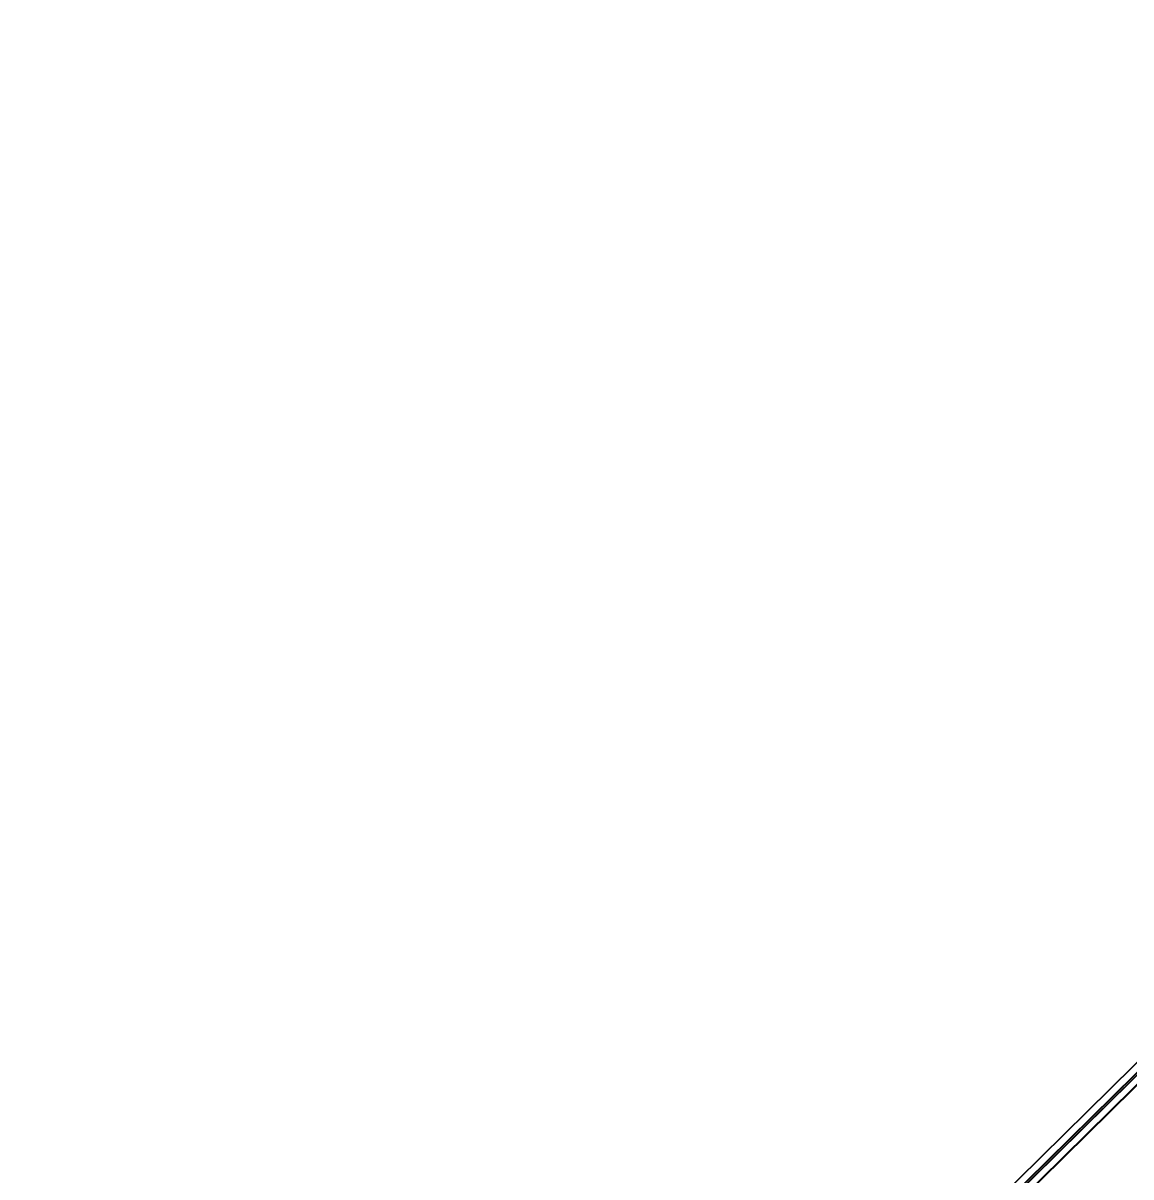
# Model space of a CAD drawing. Header units: inches. Extents: x -5 to 5328, y -4 to 5281.
# Drawn here: x 11.7 to 328.7, y 326.1 to 656.4 of the extents above; entities that cross this region are included whole.
import ezdxf

# ---------------------------------------------------------------- set-up
doc = ezdxf.new("R2010")
doc.units = ezdxf.units.IN
doc.layers.add('Top Solder', color=216, linetype='Continuous')

# ---------------------------------------------------------------- blocks, each defined once
blk = doc.blocks.new('28_UFQFPN__4_4__7')
at = {"layer": 'Top Solder'}
for p in [(-1.74, 1.71), (-1.59, -1.29), (-1.29, -1.59), (-1.29, 2.21), (1.56, -1.59), (1.71, 2.21), (2.21, -1.29), (2.21, 1.71)]:
    blk.add_line(p, (5314.12, 5237.76), dxfattribs=at)

msp = doc.modelspace()

# ---------------------------------------------------------------- block references
msp.add_blockref('28_UFQFPN__4_4__7', (13.41, 43.11))

doc.saveas('drawing.dxf')
